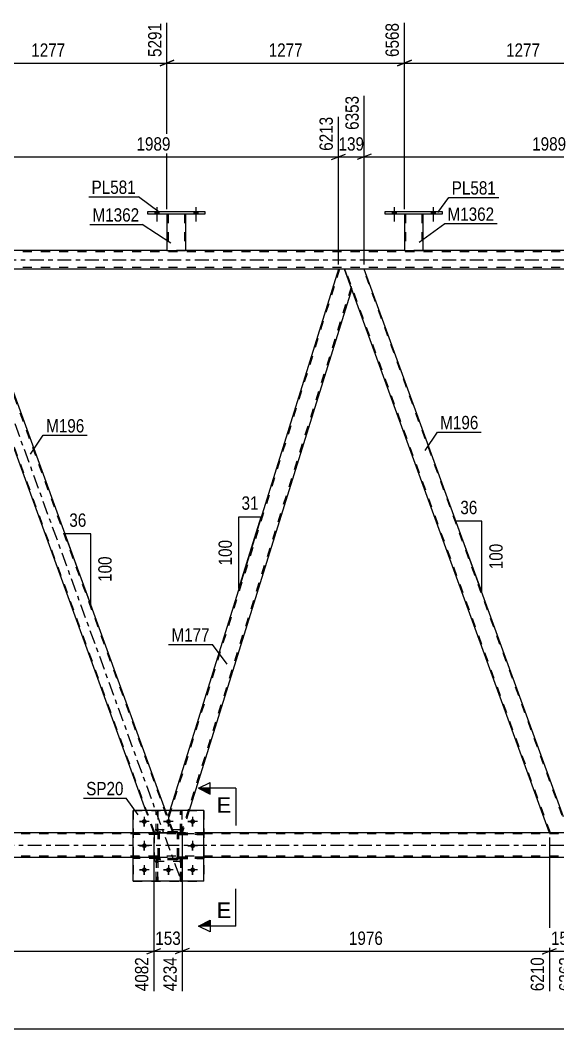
# Model space of a CAD drawing. Header units: millimetres. Extents: x -86 to 755, y -421 to 173.
# Drawn here: x 171.1 to 286.8, y -165.4 to 51.5 of the extents above; entities that cross this region are included whole.
import ezdxf

# ---------------------------------------------------------------- set-up
doc = ezdxf.new("R2010")
doc.units = ezdxf.units.MM
doc.linetypes.add('DXK_LINE_DOT2', pattern=[3.9198, 1.9599, -1.9599])
doc.linetypes.add('DXK_LINE_DOT3', pattern=[5.9187, 2.979, -0.9799, 0.9799, -0.9799])
doc.styles.add('Arial', font='ARIAL.TTF', dxfattribs={"height": 0.2})
doc.styles.add('Arial Narrow', font='ARIALN.TTF', dxfattribs={"height": 0.2})

# ---------------------------------------------------------------- blocks, each defined once
blk = doc.blocks.new('Part-814409347-3463 - 3393')
at = {"color": 2, "linetype": 'Continuous'}
for p, q in [((198.51, 10.32), (198.51, 9.84)), ((210.91, 10.32), (198.51, 10.32)), ((198.51, 9.84), (210.91, 9.84)), ((210.91, 9.84), (210.91, 10.32))]:
    blk.add_line(p, q, dxfattribs=at)
blk = doc.blocks.new('Bolt-814409347-3401 - 3393')
at = {"linetype": 'Continuous'}
for points in [[(200.07, 9.84), (200.95, 9.84), (200.95, 10.32), (200.07, 10.32)], [(208.47, 9.84), (209.35, 9.84), (209.35, 10.32), (208.47, 10.32)]]:
    blk.add_hatch(color=1, dxfattribs=at).paths.add_polyline_path(points)
at = {"color": 1, "linetype": 'Continuous'}
for p, q in [((200.51, 11.32), (200.51, 8.2)), ((208.91, 11.32), (208.91, 8.2)), ((200.07, 10.32), (200.07, 9.84)), ((200.95, 10.32), (200.95, 9.84)), ((208.47, 10.32), (208.47, 9.84)), ((209.35, 10.32), (209.35, 9.84))]:
    blk.add_line(p, q, dxfattribs=at)
blk = doc.blocks.new('Bolt-814409347-3402 - 3393')
at = {"linetype": 'Continuous'}
for points in [[(200.07, 9.84), (200.95, 9.84), (200.95, 10.32), (200.07, 10.32)], [(208.47, 9.84), (209.35, 9.84), (209.35, 10.32), (208.47, 10.32)]]:
    blk.add_hatch(color=1, dxfattribs=at).paths.add_polyline_path(points)
at = {"color": 1, "linetype": 'Continuous'}
for p, q in [((200.51, 11.32), (200.51, 8.2)), ((208.91, 11.32), (208.91, 8.2)), ((200.07, 10.32), (200.07, 9.84)), ((200.95, 10.32), (200.95, 9.84)), ((208.47, 10.32), (208.47, 9.84)), ((209.35, 10.32), (209.35, 9.84))]:
    blk.add_line(p, q, dxfattribs=at)
blk = doc.blocks.new('Bolt-814409347-3403 - 3393')
at = {"linetype": 'Continuous'}
for points in [[(251.15, 9.84), (252.03, 9.84), (252.03, 10.32), (251.15, 10.32)], [(259.55, 9.84), (260.43, 9.84), (260.43, 10.32), (259.55, 10.32)]]:
    blk.add_hatch(color=1, dxfattribs=at).paths.add_polyline_path(points)
at = {"color": 1, "linetype": 'Continuous'}
for p, q in [((251.59, 11.32), (251.59, 8.2)), ((259.99, 11.32), (259.99, 8.2)), ((251.15, 10.32), (251.15, 9.84)), ((252.03, 10.32), (252.03, 9.84)), ((259.55, 10.32), (259.55, 9.84)), ((260.43, 10.32), (260.43, 9.84))]:
    blk.add_line(p, q, dxfattribs=at)
blk = doc.blocks.new('Part-814409347-3468 - 3393')
at = {"color": 2, "linetype": 'Continuous'}
for p, q in [((202.71, 9.84), (202.71, 2)), ((206.71, 9.84), (206.71, 2)), ((202.71, 2), (206.71, 2))]:
    blk.add_line(p, q, dxfattribs=at)
at = {"color": 7, "linetype": 'DXK_LINE_DOT2'}
for p, q in [((202.71, 9.84), (206.71, 9.84)), ((202.71, 9.84), (202.71, 9.84)), ((202.71, 9.84), (202.71, 9.84)), ((202.95, 9.84), (202.95, 2)), ((206.47, 9.84), (206.47, 2)), ((206.71, 9.84), (206.71, 9.84)), ((206.71, 9.84), (206.71, 9.84)), ((206.41, 2), (206.45, 2)), ((206.41, 2), (206.45, 2)), ((206.45, 2), (206.47, 2)), ((206.45, 2), (206.47, 2))]:
    blk.add_line(p, q, dxfattribs=at)
blk = doc.blocks.new('Bolt-814409347-3404 - 3393')
at = {"linetype": 'Continuous'}
for points in [[(251.15, 9.84), (252.03, 9.84), (252.03, 10.32), (251.15, 10.32)], [(259.55, 9.84), (260.43, 9.84), (260.43, 10.32), (259.55, 10.32)]]:
    blk.add_hatch(color=1, dxfattribs=at).paths.add_polyline_path(points)
at = {"color": 1, "linetype": 'Continuous'}
for p, q in [((251.59, 11.32), (251.59, 8.2)), ((259.99, 11.32), (259.99, 8.2)), ((251.15, 10.32), (251.15, 9.84)), ((252.03, 10.32), (252.03, 9.84)), ((259.55, 10.32), (259.55, 9.84)), ((260.43, 10.32), (260.43, 9.84))]:
    blk.add_line(p, q, dxfattribs=at)
blk = doc.blocks.new('Part-814409347-3473 - 3393')
at = {"color": 2, "linetype": 'Continuous'}
for p, q in [((249.59, 10.32), (249.59, 9.84)), ((261.99, 10.32), (249.59, 10.32)), ((249.59, 9.84), (261.99, 9.84)), ((261.99, 9.84), (261.99, 10.32))]:
    blk.add_line(p, q, dxfattribs=at)
blk = doc.blocks.new('Part-814409347-3776 - 3393')
at = {"color": 7, "linetype": 'DXK_LINE_DOT2'}
for p, q in [((210.63, -123.24), (205.23, -123.24)), ((205.23, -123.24), (205.23, -123.56)), ((205.23, -123.56), (210.63, -123.56)), ((205.83, -123.56), (205.83, -123.24)), ((210.63, -123.56), (210.63, -123.24))]:
    blk.add_line(p, q, dxfattribs=at)
blk = doc.blocks.new('Part-814409347-3595 - 3393')
at = {"color": 7, "linetype": 'DXK_LINE_DOT2'}
for p, q in [((200.39, -133.6), (200.39, -128.77)), ((200.39, -128.77), (200.71, -128.77)), ((200.39, -129.37), (200.71, -129.37)), ((200.71, -128.77), (200.71, -133.6)), ((200.71, -133.6), (200.39, -133.6))]:
    blk.add_line(p, q, dxfattribs=at)
blk = doc.blocks.new('Part-814409347-3478 - 3393')
at = {"color": 2, "linetype": 'Continuous'}
for p, q in [((253.79, 9.84), (253.79, 2)), ((257.79, 9.84), (257.79, 2)), ((253.79, 2), (257.79, 2))]:
    blk.add_line(p, q, dxfattribs=at)
at = {"color": 7, "linetype": 'DXK_LINE_DOT2'}
for p, q in [((253.79, 9.84), (257.79, 9.84)), ((253.79, 9.84), (253.79, 9.84)), ((253.79, 9.84), (253.79, 9.84)), ((254.03, 9.84), (254.03, 2)), ((257.55, 9.84), (257.55, 2)), ((257.79, 9.84), (257.79, 9.84)), ((257.79, 9.84), (257.79, 9.84)), ((257.49, 2), (257.53, 2)), ((257.49, 2), (257.53, 2)), ((257.53, 2), (257.55, 2)), ((257.53, 2), (257.55, 2))]:
    blk.add_line(p, q, dxfattribs=at)
blk = doc.blocks.new('Part-814409347-3631 - 3393')
at = {"color": 2, "linetype": 'Continuous'}
for p, q in [((245.16, -2), (240.91, -2)), ((288.04, -119.8), (245.16, -2)), ((285.03, -123.22), (242.44, -6.2))]:
    blk.add_line(p, q, dxfattribs=at)
at = {"color": 7, "linetype": 'DXK_LINE_DOT2'}
for p, q in [((240.91, -2), (242.44, -6.2)), ((285.2, -123.22), (241.08, -2)), ((289.11, -123.22), (244.99, -2)), ((289.28, -123.22), (288.04, -119.8)), ((285.03, -123.22), (289.28, -123.22))]:
    blk.add_line(p, q, dxfattribs=at)
blk = doc.blocks.new('Part-814409347-3816 - 3393')
at = {"color": 7, "linetype": 'DXK_LINE_DOT2'}
for p, q in [((200.83, -123.24), (195.43, -123.24)), ((195.43, -123.56), (195.43, -123.24)), ((200.83, -123.56), (195.43, -123.56)), ((200.23, -123.56), (200.23, -123.24)), ((200.83, -123.24), (200.83, -123.56))]:
    blk.add_line(p, q, dxfattribs=at)
blk = doc.blocks.new('Bolt-814409347-3564 - 3393')
at = {"color": 1, "linetype": 'Continuous'}
for p, q in [((196.79, -120.8), (197.49, -120.8)), ((197.83, -119.76), (197.83, -120.46)), ((197.83, -121.84), (197.83, -121.15)), ((198.87, -120.8), (198.18, -120.8)), ((201.99, -120.8), (202.69, -120.8)), ((203.03, -119.76), (203.03, -120.46)), ((203.03, -121.84), (203.03, -121.15)), ((204.07, -120.8), (203.38, -120.8)), ((207.19, -120.8), (207.89, -120.8)), ((208.23, -119.76), (208.23, -120.46)), ((208.23, -121.84), (208.23, -121.15)), ((209.27, -120.8), (208.58, -120.8)), ((197.83, -124.96), (197.83, -125.66)), ((208.23, -124.96), (208.23, -125.66)), ((196.79, -126), (197.49, -126)), ((197.83, -127.04), (197.83, -126.35)), ((198.87, -126), (198.18, -126)), ((207.19, -126), (207.89, -126)), ((208.23, -127.04), (208.23, -126.35)), ((209.27, -126), (208.58, -126)), ((196.79, -131.2), (197.49, -131.2)), ((197.83, -130.16), (197.83, -130.86)), ((197.83, -132.24), (197.83, -131.55)), ((198.87, -131.2), (198.18, -131.2)), ((201.99, -131.2), (202.69, -131.2)), ((203.03, -130.16), (203.03, -130.86)), ((203.03, -132.24), (203.03, -131.55)), ((204.07, -131.2), (203.38, -131.2)), ((207.19, -131.2), (207.89, -131.2)), ((208.23, -130.16), (208.23, -130.86)), ((208.23, -132.24), (208.23, -131.55)), ((209.27, -131.2), (208.58, -131.2))]:
    blk.add_line(p, q, dxfattribs=at)
blk = doc.blocks.new('Part-814409347-3657 - 3393')
at = {"color": 7, "linetype": 'DXK_LINE_DOT2'}
for p, q in [((206.03, -122.6), (200.03, -122.6)), ((200.03, -129.4), (200.03, -122.6)), ((206.03, -129.4), (206.03, -122.6)), ((206.03, -129.4), (200.03, -129.4))]:
    blk.add_line(p, q, dxfattribs=at)
blk = doc.blocks.new('Part-814409347-3666 - 3393')
at = {"color": 2, "linetype": 'Continuous'}
for p, q in [((195.43, -123.22), (36.63, -123.22)), ((365.7, -123.22), (210.63, -123.22)), ((195.43, -128.5), (36.63, -128.5)), ((365.7, -128.5), (210.63, -128.5))]:
    blk.add_line(p, q, dxfattribs=at)
at = {"color": 7, "linetype": 'DXK_LINE_DOT2'}
for p, q in [((651.49, -123.46), (36.63, -123.46)), ((210.63, -123.22), (195.43, -123.22)), ((651.49, -128.26), (36.63, -128.26)), ((210.63, -128.5), (195.43, -128.5))]:
    blk.add_line(p, q, dxfattribs=at)
at = {"color": 7, "linetype": 'DXK_LINE_DOT3'}
blk.add_line((36.63, -125.86), (651.49, -125.86), dxfattribs=at)
blk = doc.blocks.new('Part-814409347-3684 - 3393')
at = {"color": 7, "linetype": 'DXK_LINE_DOT3'}
blk.add_line((205.44, -132.62), (154.48, 7.4), dxfattribs=at)
at = {"color": 2, "linetype": 'Continuous'}
for p, q in [((160.03, -2), (155.77, -2)), ((202.4, -118.4), (160.03, -2)), ((198.14, -118.4), (157.3, -6.2))]:
    blk.add_line(p, q, dxfattribs=at)
at = {"color": 7, "linetype": 'DXK_LINE_DOT2'}
for p, q in [((155.77, -2), (157.3, -6.2)), ((200.06, -123.22), (155.94, -2)), ((203.98, -123.22), (159.86, -2)), ((199.89, -123.22), (198.14, -118.4)), ((204.15, -123.22), (202.4, -118.4)), ((204.15, -123.22), (199.89, -123.22))]:
    blk.add_line(p, q, dxfattribs=at)
blk = doc.blocks.new('Part-814409347-3689 - 3393')
at = {"color": 7, "linetype": 'DXK_LINE_DOT2'}
for p, q in [((239.84, -2), (203.02, -120.12)), ((242.32, -5.88), (205.74, -123.22)), ((242.45, -6.25), (242.44, -6.2)), ((242.45, -6.25), (242.44, -6.2)), ((203.31, -118.4), (202.89, -119.75)), ((207.5, -118.4), (206, -123.22)), ((204.15, -123.22), (202.89, -119.75)), ((206, -123.22), (204.15, -123.22))]:
    blk.add_line(p, q, dxfattribs=at)
at = {"color": 2, "linetype": 'Continuous'}
for p, q in [((239.59, -2), (203.31, -118.4)), ((240.91, -2), (239.59, -2)), ((242.44, -6.2), (240.91, -2)), ((242.45, -6.25), (207.5, -118.4))]:
    blk.add_line(p, q, dxfattribs=at)
blk = doc.blocks.new('Bolt-814409347-3690 - 3393')
at = {"linetype": 'Continuous'}
for points in [[(198.35, -120.8, -1), (197.31, -120.8, -1)], [(203.55, -120.8, -1), (202.51, -120.8, -1)], [(208.75, -120.8, -1), (207.71, -120.8, -1)], [(198.35, -126, -1), (197.31, -126, -1)], [(208.75, -126, -1), (207.71, -126, -1)], [(198.35, -131.2, -1), (197.31, -131.2, -1)], [(203.55, -131.2, -1), (202.51, -131.2, -1)], [(208.75, -131.2, -1), (207.71, -131.2, -1)]]:
    blk.add_hatch(color=1, dxfattribs=at).paths.add_polyline_path(points)
at = {"color": 1, "linetype": 'Continuous'}
for p, q in [((198.87, -120.8), (196.79, -120.8)), ((197.83, -119.76), (197.83, -121.84)), ((204.07, -120.8), (201.99, -120.8)), ((203.03, -119.76), (203.03, -121.84)), ((209.27, -120.8), (207.19, -120.8)), ((208.23, -119.76), (208.23, -121.84)), ((197.83, -124.96), (197.83, -127.04)), ((208.23, -124.96), (208.23, -127.04)), ((198.87, -126), (196.79, -126)), ((209.27, -126), (207.19, -126)), ((198.87, -131.2), (196.79, -131.2)), ((197.83, -130.16), (197.83, -132.24)), ((204.07, -131.2), (201.99, -131.2)), ((203.03, -130.16), (203.03, -132.24)), ((209.27, -131.2), (207.19, -131.2)), ((208.23, -130.16), (208.23, -132.24))]:
    blk.add_line(p, q, dxfattribs=at)
blk = doc.blocks.new('Part-814409347-3695 - 3393')
at = {"color": 7, "linetype": 'DXK_LINE_DOT2'}
for p, q in [((640.09, 1.68), (25.23, 1.68)), ((206.71, 2), (202.71, 2)), ((257.79, 2), (253.79, 2)), ((640.09, -1.68), (25.23, -1.68)), ((245.16, -2), (239.59, -2))]:
    blk.add_line(p, q, dxfattribs=at)
at = {"color": 7, "linetype": 'DXK_LINE_DOT3'}
blk.add_line((25.23, 0), (640.09, 0), dxfattribs=at)
at = {"color": 2, "linetype": 'Continuous'}
for p, q in [((202.71, 2), (155.63, 2)), ((253.79, 2), (206.71, 2)), ((304.87, 2), (257.79, 2)), ((239.59, -2), (160.03, -2)), ((324.72, -2), (245.16, -2))]:
    blk.add_line(p, q, dxfattribs=at)
blk = doc.blocks.new('Part-814409347-3748 - 3393')
at = {"color": 7, "linetype": 'DXK_LINE_DOT2'}
for p, q in [((206.03, -122.6), (200.03, -122.6)), ((200.03, -129.4), (200.03, -122.6)), ((206.03, -129.4), (206.03, -122.6)), ((206.03, -129.4), (200.03, -129.4))]:
    blk.add_line(p, q, dxfattribs=at)
blk = doc.blocks.new('Part-814409347-3749 - 3393')
at = {"color": 7, "linetype": 'DXK_LINE_DOT2'}
for p, q in [((200.83, -123.48), (200.87, -123.3)), ((200.87, -123.3), (200.83, -123.48)), ((200.83, -128.52), (200.83, -123.48)), ((201.07, -123.48), (201.09, -123.39)), ((201.07, -128.52), (201.07, -123.48)), ((201.09, -123.39), (201.14, -123.31)), ((201.13, -123.04), (201.31, -123)), ((201.31, -123), (201.13, -123.04)), ((201.14, -123.31), (201.22, -123.26)), ((201.22, -123.26), (201.31, -123.24)), ((204.75, -123), (201.31, -123)), ((201.31, -123.24), (204.75, -123.24)), ((204.75, -123), (204.94, -123.04)), ((204.94, -123.04), (204.75, -123)), ((204.75, -123.24), (204.85, -123.26)), ((204.85, -123.26), (204.92, -123.31)), ((204.92, -123.31), (204.98, -123.39)), ((204.98, -123.39), (204.99, -123.48)), ((204.99, -128.52), (204.99, -123.48)), ((205.2, -123.3), (205.23, -123.48)), ((205.23, -123.48), (205.2, -123.3)), ((205.23, -128.52), (205.23, -123.48)), ((200.87, -128.71), (200.83, -128.52)), ((200.83, -128.52), (200.87, -128.71)), ((201.09, -128.62), (201.07, -128.52)), ((201.14, -128.69), (201.09, -128.62)), ((201.31, -129), (201.13, -128.97)), ((201.13, -128.97), (201.31, -129)), ((201.22, -128.75), (201.14, -128.69)), ((201.31, -128.76), (201.22, -128.75)), ((204.75, -128.76), (201.31, -128.76)), ((204.75, -129), (201.31, -129)), ((204.85, -128.75), (204.75, -128.76)), ((204.94, -128.97), (204.75, -129)), ((204.75, -129), (204.94, -128.97)), ((204.92, -128.69), (204.85, -128.75)), ((204.98, -128.62), (204.92, -128.69)), ((204.99, -128.52), (204.98, -128.62)), ((205.23, -128.52), (205.2, -128.71)), ((205.2, -128.71), (205.23, -128.52))]:
    blk.add_line(p, q, dxfattribs=at)
at = {"color": 7, "linetype": 'DXK_LINE_DOT3'}
blk.add_line((203.03, -126), (203.03, -126), dxfattribs=at)
at = {"color": 7, "linetype": 'DXK_LINE_DOT2'}
for centre, start, end in [((201.31, -123.48), 112.5, 157.5), ((201.31, -123.48), 112.5, 157.5), ((204.75, -123.48), 22.5, 67.5), ((204.75, -123.48), 22.5, 67.5), ((201.31, -128.52), 202.5, 247.5), ((201.31, -128.52), 202.5, 247.5), ((204.75, -128.52), 292.5, 337.5), ((204.75, -128.52), 292.5, 337.5)]:
    blk.add_arc(centre, 0.48, start, end, dxfattribs=at)
blk = doc.blocks.new('Part-814409347-3750 - 3393')
at = {"color": 7, "linetype": 'DXK_LINE_DOT2'}
for p, q in [((195.43, -118.4), (210.63, -118.4)), ((195.43, -118.4), (195.43, -133.6)), ((210.63, -118.4), (210.63, -133.6)), ((195.43, -133.6), (210.63, -133.6))]:
    blk.add_line(p, q, dxfattribs=at)
blk = doc.blocks.new('Part-814409347-3755 - 3393')
at = {"color": 2, "linetype": 'Continuous'}
for p, q in [((210.63, -118.4), (195.43, -118.4)), ((195.43, -133.6), (195.43, -118.4)), ((210.63, -133.6), (210.63, -118.4)), ((210.63, -133.6), (195.43, -133.6))]:
    blk.add_line(p, q, dxfattribs=at)
blk = doc.blocks.new('Part-814409347-3759 - 3393')
at = {"color": 7, "linetype": 'DXK_LINE_DOT2'}
for p, q in [((205.91, -128.77), (205.59, -128.77)), ((205.59, -128.77), (205.59, -133.6)), ((205.59, -129.37), (205.91, -129.37)), ((205.91, -133.6), (205.91, -128.77)), ((205.59, -133.6), (205.91, -133.6))]:
    blk.add_line(p, q, dxfattribs=at)
blk = doc.blocks.new('Part-814409347-3770 - 3393')
at = {"color": 7, "linetype": 'DXK_LINE_DOT2'}
for p, q in [((200.39, -123.25), (200.39, -118.4)), ((200.39, -118.4), (200.71, -118.4)), ((200.71, -118.4), (200.71, -123.25)), ((200.39, -122.65), (200.71, -122.65)), ((200.71, -123.25), (200.39, -123.25))]:
    blk.add_line(p, q, dxfattribs=at)
blk = doc.blocks.new('Part-814409347-3773 - 3393')
at = {"color": 7, "linetype": 'DXK_LINE_DOT2'}
for p, q in [((210.63, -128.44), (205.23, -128.44)), ((205.23, -128.44), (205.23, -128.76)), ((205.23, -128.76), (210.63, -128.76)), ((205.83, -128.76), (205.83, -128.44)), ((210.63, -128.76), (210.63, -128.44))]:
    blk.add_line(p, q, dxfattribs=at)
blk = doc.blocks.new('Part-814409347-3782 - 3393')
at = {"color": 7, "linetype": 'DXK_LINE_DOT2'}
for p, q in [((205.23, -123.56), (205.23, -123.24)), ((205.23, -123.24), (210.63, -123.24)), ((210.63, -123.56), (205.23, -123.56)), ((205.83, -123.56), (205.83, -123.24)), ((210.63, -123.24), (210.63, -123.56))]:
    blk.add_line(p, q, dxfattribs=at)
blk = doc.blocks.new('Part-814409347-3795 - 3393')
at = {"color": 7, "linetype": 'DXK_LINE_DOT2'}
for p, q in [((205.59, -123.25), (205.59, -118.4)), ((205.59, -118.4), (205.91, -118.4)), ((205.91, -118.4), (205.91, -123.25)), ((205.59, -122.65), (205.91, -122.65)), ((205.91, -123.25), (205.59, -123.25))]:
    blk.add_line(p, q, dxfattribs=at)
blk = doc.blocks.new('Part-814409347-3801 - 3393')
at = {"color": 7, "linetype": 'DXK_LINE_DOT2'}
for p, q in [((205.59, -133.6), (205.59, -128.77)), ((205.59, -128.77), (205.91, -128.77)), ((205.59, -129.37), (205.91, -129.37)), ((205.91, -128.77), (205.91, -133.6)), ((205.91, -133.6), (205.59, -133.6))]:
    blk.add_line(p, q, dxfattribs=at)
blk = doc.blocks.new('Part-814409347-3810 - 3393')
at = {"color": 2, "linetype": 'Continuous'}
for p, q in [((200.39, -118.4), (200.39, -118.4)), ((200.71, -118.4), (200.39, -118.4)), ((200.71, -118.4), (200.71, -118.4))]:
    blk.add_line(p, q, dxfattribs=at)
at = {"color": 7, "linetype": 'DXK_LINE_DOT2'}
for p, q in [((200.39, -123.25), (200.39, -118.4)), ((200.71, -123.25), (200.71, -118.4)), ((200.39, -122.65), (200.71, -122.65)), ((200.71, -123.25), (200.39, -123.25))]:
    blk.add_line(p, q, dxfattribs=at)
blk = doc.blocks.new('Part-814409347-3813 - 3393')
at = {"color": 7, "linetype": 'DXK_LINE_DOT2'}
for p, q in [((200.83, -128.44), (195.43, -128.44)), ((195.43, -128.76), (195.43, -128.44)), ((200.83, -128.76), (195.43, -128.76)), ((200.23, -128.76), (200.23, -128.44)), ((200.83, -128.44), (200.83, -128.76))]:
    blk.add_line(p, q, dxfattribs=at)
blk = doc.blocks.new('Part-814409347-3819 - 3393')
at = {"color": 7, "linetype": 'DXK_LINE_DOT2'}
for p, q in [((205.23, -128.76), (205.23, -128.44)), ((205.23, -128.44), (210.63, -128.44)), ((210.63, -128.76), (205.23, -128.76)), ((205.83, -128.76), (205.83, -128.44)), ((210.63, -128.44), (210.63, -128.76))]:
    blk.add_line(p, q, dxfattribs=at)
blk = doc.blocks.new('Part-814409347-3823 - 3393')
at = {"color": 7, "linetype": 'DXK_LINE_DOT2'}
for p, q in [((200.83, -128.44), (195.43, -128.44)), ((195.43, -128.44), (195.43, -128.76)), ((200.83, -128.76), (195.43, -128.76)), ((200.23, -128.76), (200.23, -128.44)), ((200.83, -128.76), (200.83, -128.44))]:
    blk.add_line(p, q, dxfattribs=at)
blk = doc.blocks.new('Part-814409347-3826 - 3393')
at = {"color": 7, "linetype": 'DXK_LINE_DOT2'}
for p, q in [((200.83, -123.24), (195.43, -123.24)), ((195.43, -123.24), (195.43, -123.56)), ((200.83, -123.56), (195.43, -123.56)), ((200.23, -123.56), (200.23, -123.24)), ((200.83, -123.56), (200.83, -123.24))]:
    blk.add_line(p, q, dxfattribs=at)
blk = doc.blocks.new('Part-814409347-3827 - 3393')
at = {"color": 7, "linetype": 'DXK_LINE_DOT2'}
for p, q in [((200.83, -123.48), (200.87, -123.3)), ((200.87, -123.3), (200.83, -123.48)), ((200.83, -128.52), (200.83, -123.48)), ((201.07, -123.48), (201.09, -123.39)), ((201.07, -128.52), (201.07, -123.48)), ((201.09, -123.39), (201.14, -123.31)), ((201.13, -123.04), (201.31, -123)), ((201.31, -123), (201.13, -123.04)), ((201.14, -123.31), (201.22, -123.26)), ((201.22, -123.26), (201.31, -123.24)), ((204.75, -123), (201.31, -123)), ((201.31, -123.24), (204.75, -123.24)), ((204.75, -123), (204.94, -123.04)), ((204.94, -123.04), (204.75, -123)), ((204.75, -123.24), (204.85, -123.26)), ((204.85, -123.26), (204.92, -123.31)), ((204.92, -123.31), (204.98, -123.39)), ((204.98, -123.39), (204.99, -123.48)), ((204.99, -128.52), (204.99, -123.48)), ((205.2, -123.3), (205.23, -123.48)), ((205.23, -123.48), (205.2, -123.3)), ((205.23, -128.52), (205.23, -123.48)), ((200.87, -128.71), (200.83, -128.52)), ((200.83, -128.52), (200.87, -128.71)), ((201.09, -128.62), (201.07, -128.52)), ((201.14, -128.69), (201.09, -128.62)), ((201.31, -129), (201.13, -128.97)), ((201.13, -128.97), (201.31, -129)), ((201.22, -128.75), (201.14, -128.69)), ((201.31, -128.76), (201.22, -128.75)), ((204.75, -128.76), (201.31, -128.76)), ((204.75, -129), (201.31, -129)), ((204.85, -128.75), (204.75, -128.76)), ((204.94, -128.97), (204.75, -129)), ((204.75, -129), (204.94, -128.97)), ((204.92, -128.69), (204.85, -128.75)), ((204.98, -128.62), (204.92, -128.69)), ((204.99, -128.52), (204.98, -128.62)), ((205.23, -128.52), (205.2, -128.71)), ((205.2, -128.71), (205.23, -128.52))]:
    blk.add_line(p, q, dxfattribs=at)
at = {"color": 7, "linetype": 'DXK_LINE_DOT3'}
blk.add_line((203.03, -126), (203.03, -126), dxfattribs=at)
at = {"color": 7, "linetype": 'DXK_LINE_DOT2'}
for centre, start, end in [((201.31, -123.48), 112.5, 157.5), ((201.31, -123.48), 112.5, 157.5), ((204.75, -123.48), 22.5, 67.5), ((204.75, -123.48), 22.5, 67.5), ((201.31, -128.52), 202.5, 247.5), ((201.31, -128.52), 202.5, 247.5), ((204.75, -128.52), 292.5, 337.5), ((204.75, -128.52), 292.5, 337.5)]:
    blk.add_arc(centre, 0.48, start, end, dxfattribs=at)
blk = doc.blocks.new('Part-814409347-3845 - 3393')
at = {"color": 2, "linetype": 'Continuous'}
for p, q in [((205.59, -118.4), (205.59, -118.4)), ((205.91, -118.4), (205.59, -118.4)), ((205.91, -118.4), (205.91, -118.4))]:
    blk.add_line(p, q, dxfattribs=at)
at = {"color": 7, "linetype": 'DXK_LINE_DOT2'}
for p, q in [((205.59, -123.25), (205.59, -118.4)), ((205.91, -123.25), (205.91, -118.4)), ((205.59, -122.65), (205.91, -122.65)), ((205.91, -123.25), (205.59, -123.25))]:
    blk.add_line(p, q, dxfattribs=at)
blk = doc.blocks.new('Part-814409347-3848 - 3393')
at = {"color": 7, "linetype": 'DXK_LINE_DOT2'}
for p, q in [((200.71, -128.77), (200.39, -128.77)), ((200.39, -128.77), (200.39, -133.6)), ((200.39, -129.37), (200.71, -129.37)), ((200.71, -133.6), (200.71, -128.77)), ((200.39, -133.6), (200.71, -133.6))]:
    blk.add_line(p, q, dxfattribs=at)
blk = doc.blocks.new('AngleDimension-814409347-3971 - 3393')
at = {"color": 7, "linetype": 'Continuous'}
for p, q in [((186.29, -58.92), (180.75, -58.92)), ((186.29, -74.15), (180.75, -58.92)), ((186.29, -74.15), (186.29, -58.92)), ((186.19, -73.88), (186.29, -74.15))]:
    blk.add_line(p, q, dxfattribs=at)
at = {"color": 0}
for points in [[(185.95, -58.02), (185.95, -53.82), (181.09, -53.82), (181.09, -58.02)], [(191.39, -63.19), (187.19, -63.19), (187.19, -69.88), (191.39, -69.88)]]:
    blk.add_wipeout(points, dxfattribs=at)
at = {"color": 3, "style": 'Arial Narrow'}
blk.add_text('36', height=2.863, dxfattribs=at).set_placement((181.69, -57.42))
blk.add_text('100', height=2.863, rotation=90.0002, dxfattribs=at).set_placement((190.79, -69.28))
blk = doc.blocks.new('StraightDimension-814409347-4528 - 3393')
at = {"color": 7, "linetype": 'Continuous'}
for p, q in [((245.16, -1), (245.16, 35.23)), ((239.59, -1), (239.59, 30.73)), ((238.09, 21.52), (241.09, 22.72)), ((239.59, 22.12), (245.16, 22.12)), ((246.66, 22.72), (243.66, 21.52))]:
    blk.add_line(p, q, dxfattribs=at)
at = {"color": 0}
blk.add_wipeout([(245.72, 22.87), (245.72, 27.07), (239.03, 27.07), (239.03, 22.87)], dxfattribs=at)
at = {"color": 0, "linetype": 'Continuous'}
blk.add_wipeout([(244.56, 35.83), (240.36, 35.83), (240.36, 27.32), (244.56, 27.32)], dxfattribs=at)
at = {"color": 3, "linetype": 'Continuous', "style": 'Arial Narrow'}
blk.add_text('6353', height=2.863, rotation=90.0002, dxfattribs=at).set_placement((243.96, 27.92))
at = {"color": 3, "style": 'Arial Narrow'}
blk.add_text('139', height=2.863, dxfattribs=at).set_placement((239.63, 23.47))
blk = doc.blocks.new('StraightDimension-814409347-4748 - 3393')
at = {"color": 7, "linetype": 'Continuous'}
for p, q in [((199.89, -124.22), (199.89, -157.28)), ((206, -124.22), (206, -157.28)), ((198.39, -149.27), (201.39, -148.07)), ((199.89, -148.67), (206, -148.67)), ((207.5, -148.07), (204.5, -149.27))]:
    blk.add_line(p, q, dxfattribs=at)
at = {"color": 0}
blk.add_wipeout([(206.29, -147.92), (206.29, -143.72), (199.6, -143.72), (199.6, -147.92)], dxfattribs=at)
at = {"color": 0, "linetype": 'Continuous'}
blk.add_wipeout([(205.4, -149.37), (201.2, -149.37), (201.2, -157.88), (205.4, -157.88)], dxfattribs=at)
at = {"color": 3, "style": 'Arial Narrow'}
blk.add_text('153', height=2.863, dxfattribs=at).set_placement((200.2, -147.32))
at = {"color": 3, "linetype": 'Continuous', "style": 'Arial Narrow'}
blk.add_text('4234', height=2.863, rotation=90.0002, dxfattribs=at).set_placement((204.8, -157.28))
blk = doc.blocks.new('StraightDimension-814409347-4630 - 3393')
at = {"color": 7, "linetype": 'Continuous'}
blk.add_line((-0.64, -165.37), (662.35, -165.37), dxfattribs=at)
blk = doc.blocks.new('AngleDimension-814409347-3943 - 3393')
at = {"color": 7, "linetype": 'Continuous'}
for p, q in [((269.71, -69.45), (264.89, -56.2)), ((270.43, -56.2), (264.89, -56.2)), ((270.43, -71.42), (264.89, -56.2)), ((270.43, -71.42), (270.43, -56.2))]:
    blk.add_line(p, q, dxfattribs=at)
at = {"color": 0}
for points in [[(270.09, -55.3), (270.09, -51.1), (265.23, -51.1), (265.23, -55.3)], [(275.53, -60.47), (271.33, -60.47), (271.33, -67.15), (275.53, -67.15)]]:
    blk.add_wipeout(points, dxfattribs=at)
at = {"color": 3, "style": 'Arial Narrow'}
blk.add_text('36', height=2.863, dxfattribs=at).set_placement((265.83, -54.7))
blk.add_text('100', height=2.863, rotation=90.0002, dxfattribs=at).set_placement((274.93, -66.55))
blk = doc.blocks.new('AngleDimension-814409347-3957 - 3393')
at = {"color": 7, "linetype": 'Continuous'}
for p, q in [((218.17, -55.25), (222.99, -55.25)), ((218.17, -70.72), (222.99, -55.25)), ((218.17, -70.72), (218.17, -55.25)), ((218.39, -70), (218.17, -70.72))]:
    blk.add_line(p, q, dxfattribs=at)
at = {"color": 0}
for points in [[(223.01, -54.35), (223.01, -50.15), (218.15, -50.15), (218.15, -54.35)], [(217.27, -59.65), (213.07, -59.65), (213.07, -66.33), (217.27, -66.33)]]:
    blk.add_wipeout(points, dxfattribs=at)
at = {"color": 3, "style": 'Arial Narrow'}
blk.add_text('31', height=2.863, dxfattribs=at).set_placement((218.75, -53.75))
blk.add_text('100', height=2.863, rotation=90.0002, dxfattribs=at).set_placement((216.67, -65.73))
blk = doc.blocks.new('StraightDimension-814409347-4074 - 3393')
at = {"color": 7, "linetype": 'Continuous'}
for p, q in [((253.79, 10.84), (253.79, 50.91)), ((304.87, 10.84), (304.87, 50.91)), ((255.29, 42.9), (252.29, 41.7)), ((253.79, 42.3), (304.87, 42.3)), ((303.37, 41.7), (306.37, 42.9))]:
    blk.add_line(p, q, dxfattribs=at)
at = {"color": 0, "linetype": 'Continuous'}
blk.add_wipeout([(304.27, 51.51), (300.07, 51.51), (300.07, 43), (304.27, 43)], dxfattribs=at)
at = {"color": 0}
blk.add_wipeout([(283.58, 43.05), (283.58, 47.25), (275.07, 47.25), (275.07, 43.05)], dxfattribs=at)
at = {"color": 3, "linetype": 'Continuous', "style": 'Arial Narrow'}
blk.add_text('7845', height=2.863, rotation=90.0002, dxfattribs=at).set_placement((303.67, 43.6))
at = {"color": 3, "style": 'Arial Narrow'}
blk.add_text('1277', height=2.863, dxfattribs=at).set_placement((275.67, 43.65))
blk = doc.blocks.new('StraightDimension-814409347-4075 - 3393')
at = {"color": 7, "linetype": 'Continuous'}
for p, q in [((202.71, 10.84), (202.71, 50.91)), ((253.79, 10.84), (253.79, 50.91)), ((204.21, 42.9), (201.21, 41.7)), ((202.71, 42.3), (253.79, 42.3)), ((252.29, 41.7), (255.29, 42.9))]:
    blk.add_line(p, q, dxfattribs=at)
at = {"color": 0, "linetype": 'Continuous'}
blk.add_wipeout([(253.19, 51.51), (248.99, 51.51), (248.99, 43), (253.19, 43)], dxfattribs=at)
at = {"color": 0}
blk.add_wipeout([(232.5, 43.05), (232.5, 47.25), (223.99, 47.25), (223.99, 43.05)], dxfattribs=at)
at = {"color": 3, "linetype": 'Continuous', "style": 'Arial Narrow'}
blk.add_text('6568', height=2.863, rotation=90.0002, dxfattribs=at).set_placement((252.59, 43.6))
at = {"color": 3, "style": 'Arial Narrow'}
blk.add_text('1277', height=2.863, dxfattribs=at).set_placement((224.59, 43.65))
blk = doc.blocks.new('StraightDimension-814409347-4076 - 3393')
at = {"color": 7, "linetype": 'Continuous'}
for p, q in [((151.63, 10.84), (151.63, 50.91)), ((202.71, 10.84), (202.71, 50.91)), ((153.13, 42.9), (150.13, 41.7)), ((151.63, 42.3), (202.71, 42.3)), ((201.21, 41.7), (204.21, 42.9))]:
    blk.add_line(p, q, dxfattribs=at)
at = {"color": 0, "linetype": 'Continuous'}
blk.add_wipeout([(202.11, 51.51), (197.91, 51.51), (197.91, 43), (202.11, 43)], dxfattribs=at)
at = {"color": 0}
blk.add_wipeout([(181.42, 43.05), (181.42, 47.25), (172.91, 47.25), (172.91, 43.05)], dxfattribs=at)
at = {"color": 3, "linetype": 'Continuous', "style": 'Arial Narrow'}
blk.add_text('5291', height=2.863, rotation=90.0002, dxfattribs=at).set_placement((201.51, 43.6))
at = {"color": 3, "style": 'Arial Narrow'}
blk.add_text('1277', height=2.863, dxfattribs=at).set_placement((173.51, 43.65))
blk = doc.blocks.new('StraightDimension-814409347-4504 - 3393')
at = {"color": 7, "linetype": 'Continuous'}
for p, q in [((245.16, -1), (245.16, 35.23)), ((324.72, -1), (324.72, 30.73)), ((246.66, 22.72), (243.66, 21.52)), ((245.16, 22.12), (324.72, 22.12)), ((323.22, 21.52), (326.22, 22.72))]:
    blk.add_line(p, q, dxfattribs=at)
at = {"color": 0, "linetype": 'Continuous'}
blk.add_wipeout([(324.12, 31.33), (319.92, 31.33), (319.92, 22.82), (324.12, 22.82)], dxfattribs=at)
at = {"color": 0}
blk.add_wipeout([(289.2, 22.87), (289.2, 27.07), (280.69, 27.07), (280.69, 22.87)], dxfattribs=at)
at = {"color": 3, "linetype": 'Continuous', "style": 'Arial Narrow'}
blk.add_text('8342', height=2.863, rotation=90.0002, dxfattribs=at).set_placement((323.52, 23.42))
at = {"color": 3, "style": 'Arial Narrow'}
blk.add_text('1989', height=2.863, dxfattribs=at).set_placement((281.29, 23.47))
blk = doc.blocks.new('StraightDimension-814409347-4552 - 3393')
at = {"color": 7, "linetype": 'Continuous'}
for p, q in [((160.03, -1), (160.03, 35.23)), ((239.59, -1), (239.59, 30.73)), ((161.53, 22.72), (158.53, 21.52)), ((160.03, 22.12), (239.59, 22.12)), ((238.09, 21.52), (241.09, 22.72))]:
    blk.add_line(p, q, dxfattribs=at)
at = {"color": 0, "linetype": 'Continuous'}
blk.add_wipeout([(238.99, 31.33), (234.79, 31.33), (234.79, 22.82), (238.99, 22.82)], dxfattribs=at)
at = {"color": 0}
blk.add_wipeout([(204.07, 22.87), (204.07, 27.07), (195.55, 27.07), (195.55, 22.87)], dxfattribs=at)
at = {"color": 3, "linetype": 'Continuous', "style": 'Arial Narrow'}
blk.add_text('6213', height=2.863, rotation=90.0002, dxfattribs=at).set_placement((238.39, 23.42))
at = {"color": 3, "style": 'Arial Narrow'}
blk.add_text('1989', height=2.863, dxfattribs=at).set_placement((196.15, 23.47))
blk = doc.blocks.new('StraightDimension-814409347-4724 - 3393')
at = {"color": 7, "linetype": 'Continuous'}
for p, q in [((120.86, -124.22), (120.86, -157.28)), ((199.89, -124.22), (199.89, -157.28)), ((122.36, -148.07), (119.36, -149.27)), ((120.86, -148.67), (199.89, -148.67)), ((198.39, -149.27), (201.39, -148.07))]:
    blk.add_line(p, q, dxfattribs=at)
at = {"color": 0}
blk.add_wipeout([(164.63, -147.92), (164.63, -143.72), (156.12, -143.72), (156.12, -147.92)], dxfattribs=at)
at = {"color": 0, "linetype": 'Continuous'}
blk.add_wipeout([(199.29, -149.37), (195.09, -149.37), (195.09, -157.88), (199.29, -157.88)], dxfattribs=at)
at = {"color": 3, "style": 'Arial Narrow'}
blk.add_text('1976', height=2.863, dxfattribs=at).set_placement((156.72, -147.32))
at = {"color": 3, "linetype": 'Continuous', "style": 'Arial Narrow'}
blk.add_text('4082', height=2.863, rotation=90.0002, dxfattribs=at).set_placement((198.69, -157.28))
blk = doc.blocks.new('StraightDimension-814409347-4772 - 3393')
at = {"color": 7, "linetype": 'Continuous'}
for p, q in [((206, -124.22), (206, -157.28)), ((285.03, -124.22), (285.03, -157.28)), ((207.5, -148.07), (204.5, -149.27)), ((206, -148.67), (285.03, -148.67)), ((283.53, -149.27), (286.53, -148.07))]:
    blk.add_line(p, q, dxfattribs=at)
at = {"color": 0}
blk.add_wipeout([(249.77, -147.92), (249.77, -143.72), (241.26, -143.72), (241.26, -147.92)], dxfattribs=at)
at = {"color": 0, "linetype": 'Continuous'}
blk.add_wipeout([(284.43, -149.37), (280.23, -149.37), (280.23, -157.88), (284.43, -157.88)], dxfattribs=at)
at = {"color": 3, "style": 'Arial Narrow'}
blk.add_text('1976', height=2.863, dxfattribs=at).set_placement((241.86, -147.32))
at = {"color": 3, "linetype": 'Continuous', "style": 'Arial Narrow'}
blk.add_text('6210', height=2.863, rotation=90.0002, dxfattribs=at).set_placement((283.83, -157.28))
blk = doc.blocks.new('StraightDimension-814409347-4796 - 3393')
at = {"color": 7, "linetype": 'Continuous'}
for p, q in [((285.03, -124.22), (285.03, -157.28)), ((291.13, -124.22), (291.13, -157.28)), ((283.53, -149.27), (286.53, -148.07)), ((285.03, -148.67), (291.13, -148.67)), ((292.63, -148.07), (289.63, -149.27))]:
    blk.add_line(p, q, dxfattribs=at)
at = {"color": 0}
blk.add_wipeout([(291.42, -147.92), (291.42, -143.72), (284.74, -143.72), (284.74, -147.92)], dxfattribs=at)
at = {"color": 0, "linetype": 'Continuous'}
blk.add_wipeout([(290.53, -149.37), (286.33, -149.37), (286.33, -157.88), (290.53, -157.88)], dxfattribs=at)
at = {"color": 3, "style": 'Arial Narrow'}
blk.add_text('153', height=2.863, dxfattribs=at).set_placement((285.34, -147.32))
at = {"color": 3, "linetype": 'Continuous', "style": 'Arial Narrow'}
blk.add_text('6362', height=2.863, rotation=90.0002, dxfattribs=at).set_placement((289.93, -157.28))
blk = doc.blocks.new('Mark-814409347-3459 - 3393')
at = {"color": 0}
blk.add_wipeout([(195.98, 14.16), (195.98, 17.16), (186.48, 17.16), (186.48, 14.16)], dxfattribs=at)
blk.add_wipeout([(195.98, 14.16), (195.98, 17.16), (186.48, 17.16), (186.48, 14.16)], dxfattribs=at)
at = {"color": 30, "linetype": 'Continuous'}
for p in [(185.88, 13.56), (201, 10.21)]:
    blk.add_line(p, (196.58, 13.56), dxfattribs=at)
at = {"color": 3, "style": 'Arial Narrow'}
blk.add_text('PL581', height=2.863, dxfattribs=at).set_placement((186.48, 14.16))
blk = doc.blocks.new('Mark-814409347-3464 - 3393')
at = {"color": 0}
blk.add_wipeout([(196.75, 8.2), (196.75, 11.2), (186.69, 11.2), (186.69, 8.2)], dxfattribs=at)
blk.add_wipeout([(196.75, 8.2), (196.75, 11.2), (186.69, 11.2), (186.69, 8.2)], dxfattribs=at)
at = {"color": 30, "linetype": 'Continuous'}
for p in [(186.09, 7.6), (203.52, 3.58)]:
    blk.add_line(p, (197.35, 7.6), dxfattribs=at)
at = {"color": 3, "style": 'Arial Narrow'}
blk.add_text('M1362', height=2.863, dxfattribs=at).set_placement((186.69, 8.2))
blk = doc.blocks.new('Mark-814409347-3469 - 3393')
at = {"color": 0}
blk.add_wipeout([(273.49, 14.01), (273.49, 17.01), (263.98, 17.01), (263.98, 14.01)], dxfattribs=at)
blk.add_wipeout([(273.49, 14.01), (273.49, 17.01), (263.98, 17.01), (263.98, 14.01)], dxfattribs=at)
at = {"color": 30, "linetype": 'Continuous'}
for p, q in [((261.01, 10.19), (263.38, 13.41)), ((263.38, 13.41), (274.09, 13.41))]:
    blk.add_line(p, q, dxfattribs=at)
at = {"color": 3, "style": 'Arial Narrow'}
blk.add_text('PL581', height=2.863, dxfattribs=at).set_placement((263.98, 14.01))
blk = doc.blocks.new('Mark-814409347-3474 - 3393')
at = {"color": 0}
blk.add_wipeout([(273.12, 8.37), (273.12, 11.37), (263.07, 11.37), (263.07, 8.37)], dxfattribs=at)
blk.add_wipeout([(273.12, 8.37), (273.12, 11.37), (263.07, 11.37), (263.07, 8.37)], dxfattribs=at)
at = {"color": 30, "linetype": 'Continuous'}
for p, q in [((256.94, 3.8), (262.47, 7.77)), ((262.47, 7.77), (273.72, 7.77))]:
    blk.add_line(p, q, dxfattribs=at)
at = {"color": 3, "style": 'Arial Narrow'}
blk.add_text('M1362', height=2.863, dxfattribs=at).set_placement((263.07, 8.37))
blk = doc.blocks.new('Mark-814409347-3627 - 3393')
at = {"color": 0}
blk.add_wipeout([(269.73, -36.44), (269.73, -33.44), (261.5, -33.44), (261.5, -36.44)], dxfattribs=at)
blk.add_wipeout([(269.73, -36.44), (269.73, -33.44), (261.5, -33.44), (261.5, -36.44)], dxfattribs=at)
at = {"color": 30, "linetype": 'Continuous'}
for p, q in [((258.28, -41), (260.9, -37.04)), ((260.9, -37.04), (270.33, -37.04))]:
    blk.add_line(p, q, dxfattribs=at)
at = {"color": 3, "style": 'Arial Narrow'}
blk.add_text('M196', height=2.863, dxfattribs=at).set_placement((261.5, -36.44))
blk = doc.blocks.new('Mark-814409347-3680 - 3393')
at = {"color": 0}
blk.add_wipeout([(184.93, -37.14), (184.93, -34.14), (176.7, -34.14), (176.7, -37.14)], dxfattribs=at)
blk.add_wipeout([(184.93, -37.14), (184.93, -34.14), (176.7, -34.14), (176.7, -37.14)], dxfattribs=at)
at = {"color": 30, "linetype": 'Continuous'}
for p, q in [((173.34, -41.81), (176.1, -37.74)), ((176.1, -37.74), (185.53, -37.74))]:
    blk.add_line(p, q, dxfattribs=at)
at = {"color": 3, "style": 'Arial Narrow'}
blk.add_text('M196', height=2.863, dxfattribs=at).set_placement((176.7, -37.14))
blk = doc.blocks.new('Mark-814409347-3685 - 3393')
at = {"color": 0}
blk.add_wipeout([(211.88, -82.11), (211.88, -79.11), (203.66, -79.11), (203.66, -82.11)], dxfattribs=at)
blk.add_wipeout([(211.88, -82.11), (211.88, -79.11), (203.66, -79.11), (203.66, -82.11)], dxfattribs=at)
at = {"color": 30, "linetype": 'Continuous'}
for p in [(203.06, -82.71), (215.68, -86.99)]:
    blk.add_line(p, (212.48, -82.71), dxfattribs=at)
at = {"color": 3, "style": 'Arial Narrow'}
blk.add_text('M177', height=2.863, dxfattribs=at).set_placement((203.66, -82.11))
blk = doc.blocks.new('Mark-814409347-3751 - 3393')
at = {"color": 0}
blk.add_wipeout([(193.36, -115.15), (193.36, -112.15), (185.32, -112.15), (185.32, -115.15)], dxfattribs=at)
blk.add_wipeout([(193.36, -115.15), (193.36, -112.15), (185.32, -112.15), (185.32, -115.15)], dxfattribs=at)
at = {"color": 30, "linetype": 'Continuous'}
for p in [(184.72, -115.75), (196.49, -119.33)]:
    blk.add_line(p, (193.96, -115.75), dxfattribs=at)
at = {"color": 3, "style": 'Arial Narrow'}
blk.add_text('SP20', height=2.863, dxfattribs=at).set_placement((185.32, -115.15))
blk = doc.blocks.new('SectionMark-814409347-5121 - 3393')
at = {"linetype": 'Continuous'}
for points in [[(212.02, -113.65), (212.02, -114.9), (209.52, -113.65)], [(212.02, -142.04), (212.02, -143.29), (209.52, -143.29)]]:
    blk.add_hatch(color=6, dxfattribs=at).paths.add_polyline_path(points)
at = {"color": 6, "linetype": 'Continuous'}
for p, q in [((209.52, -113.65), (212.02, -112.4)), ((212.02, -114.9), (212.02, -112.4)), ((217.52, -113.65), (209.52, -113.65)), ((209.52, -113.65), (212.02, -114.9)), ((209.52, -143.29), (212.02, -142.04)), ((212.02, -142.04), (212.02, -144.54)), ((217.52, -143.29), (209.52, -143.29)), ((212.02, -144.54), (209.52, -143.29))]:
    blk.add_line(p, q, dxfattribs=at)
at = {"color": 0, "linetype": 'Continuous'}
for points in [[(216.52, -118.9), (216.52, -115.4), (213.41, -115.4), (213.41, -118.9)], [(216.52, -141.54), (216.52, -138.04), (213.41, -138.04), (213.41, -141.54)]]:
    blk.add_wipeout(points, dxfattribs=at)
at = {"color": 6, "linetype": 'Continuous'}
for p, q in [((217.52, -113.65), (217.52, -121.65)), ((217.52, -143.29), (217.52, -135.29))]:
    blk.add_line(p, q, dxfattribs=at)
at = {"color": 3, "linetype": 'Continuous', "style": 'Arial'}
for p in [(213.41, -118.9), (213.41, -141.54)]:
    blk.add_text('E', height=3.34, dxfattribs=at).set_placement(p)

msp = doc.modelspace()

# ---------------------------------------------------------------- block references
for name in ['Bolt-814409347-3401 - 3393', 'Bolt-814409347-3402 - 3393', 'Bolt-814409347-3403 - 3393', 'Bolt-814409347-3404 - 3393', 'Part-814409347-3463 - 3393', 'Part-814409347-3468 - 3393', 'Part-814409347-3473 - 3393', 'Part-814409347-3478 - 3393', 'Part-814409347-3684 - 3393', 'Part-814409347-3695 - 3393', 'Part-814409347-3689 - 3393', 'Part-814409347-3631 - 3393', 'Part-814409347-3750 - 3393', 'Part-814409347-3755 - 3393', 'Part-814409347-3770 - 3393', 'Part-814409347-3810 - 3393', 'Part-814409347-3795 - 3393', 'Part-814409347-3845 - 3393', 'Bolt-814409347-3564 - 3393', 'Bolt-814409347-3690 - 3393', 'Part-814409347-3666 - 3393', 'Part-814409347-3816 - 3393', 'Part-814409347-3826 - 3393', 'Part-814409347-3657 - 3393', 'Part-814409347-3748 - 3393', 'Part-814409347-3749 - 3393', 'Part-814409347-3827 - 3393', 'Part-814409347-3776 - 3393', 'Part-814409347-3782 - 3393', 'Part-814409347-3813 - 3393', 'Part-814409347-3823 - 3393', 'Part-814409347-3595 - 3393', 'Part-814409347-3848 - 3393', 'Part-814409347-3773 - 3393', 'Part-814409347-3819 - 3393', 'Part-814409347-3759 - 3393', 'Part-814409347-3801 - 3393']:
    msp.add_blockref(name, (0, 0))

# ---------------------------------------------------------------- next in the draw order: block references
for name in ['StraightDimension-814409347-4074 - 3393', 'StraightDimension-814409347-4528 - 3393', 'AngleDimension-814409347-3971 - 3393', 'StraightDimension-814409347-4748 - 3393']:
    msp.add_blockref(name, (0, 0))

# ---------------------------------------------------------------- next in the draw order: block references
for name in ['StraightDimension-814409347-4075 - 3393', 'StraightDimension-814409347-4630 - 3393']:
    msp.add_blockref(name, (0, 0))

# ---------------------------------------------------------------- next in the draw order: block references
for name in ['StraightDimension-814409347-4076 - 3393', 'StraightDimension-814409347-4504 - 3393', 'Mark-814409347-3680 - 3393', 'Mark-814409347-3627 - 3393', 'AngleDimension-814409347-3957 - 3393', 'AngleDimension-814409347-3943 - 3393', 'Mark-814409347-3685 - 3393', 'Mark-814409347-3751 - 3393', 'StraightDimension-814409347-4724 - 3393', 'StraightDimension-814409347-4772 - 3393']:
    msp.add_blockref(name, (0, 0))

# ---------------------------------------------------------------- next in the draw order: block references
for name in ['StraightDimension-814409347-4552 - 3393', 'Mark-814409347-3469 - 3393', 'SectionMark-814409347-5121 - 3393', 'StraightDimension-814409347-4796 - 3393']:
    msp.add_blockref(name, (0, 0))

# ---------------------------------------------------------------- next in the draw order: block references
for name in ['Mark-814409347-3459 - 3393', 'Mark-814409347-3474 - 3393']:
    msp.add_blockref(name, (0, 0))

# ---------------------------------------------------------------- next in the draw order: block references
msp.add_blockref('Mark-814409347-3464 - 3393', (0, 0))

doc.saveas('drawing.dxf')
